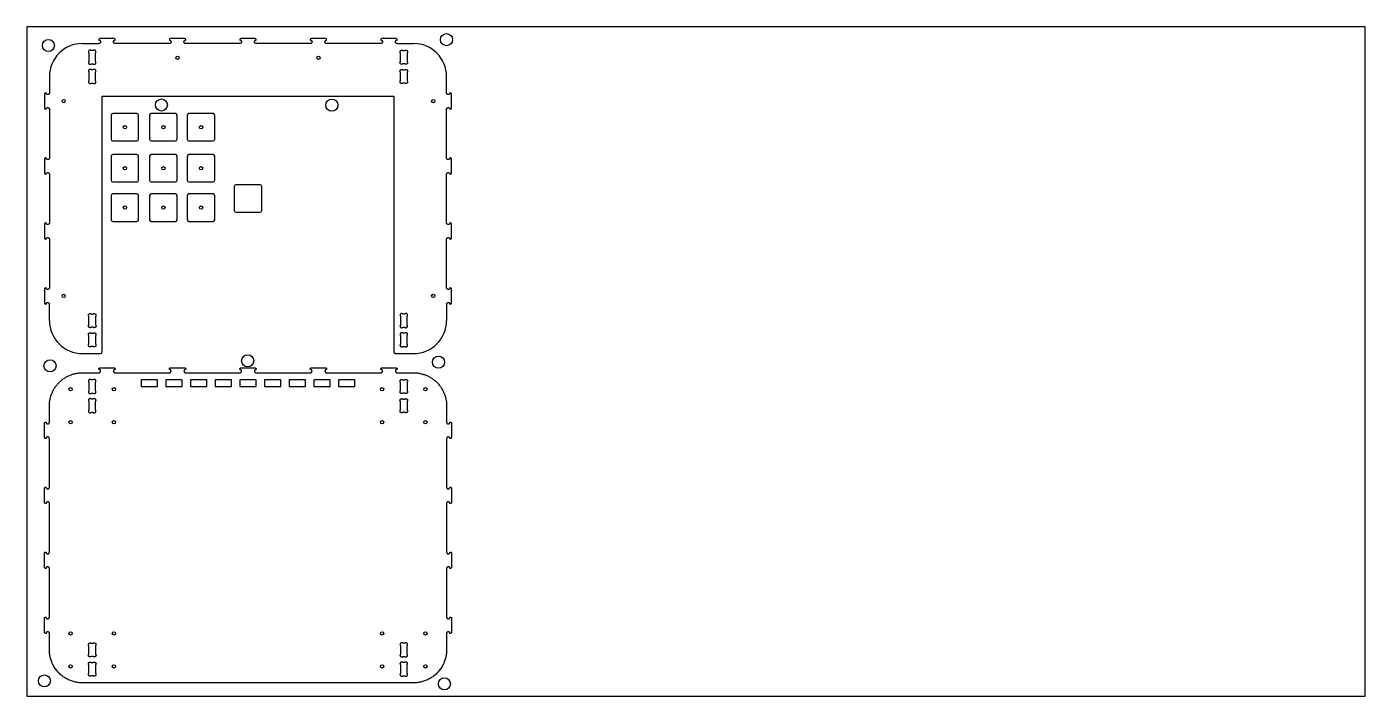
# Model space of a CAD drawing. Header units: millimetres. Extents: x -3 to 2440, y -3462 to 1220.
# Drawn here: x 0 to 2440, y -1420 to -200 of the extents above; entities that cross this region are included whole.
import ezdxf

# ---------------------------------------------------------------- set-up
doc = ezdxf.new("R2010")
doc.units = ezdxf.units.MM
doc.header["$MEASUREMENT"] = 0
for name, color, linetype, true_color in [('Part sheet 2 - 12mm plywood$Bot plate$Cutout', 18, 'Continuous', 0x000000), ('Part sheet 2 - 12mm plywood$Bot plate$Screw holes wheels', 18, 'Continuous', 0x000000), ('Part sheet 2 - 12mm plywood$HOLD DOWN', 40, 'Continuous', 0xffbf00), ('Part sheet 2 - 12mm plywood$Material outline', 18, 'Continuous', 0x000000), ('Part sheet 2 - 12mm plywood$Top plate$Cutout', 18, 'Continuous', 0x000000), ('Part sheet 2 - 12mm plywood$Top plate$Screw holes', 18, 'Continuous', 0x000000)]:
    doc.layers.add(name, color=color, linetype=linetype, true_color=true_color)

msp = doc.modelspace()

# ---------------------------------------------------------------- linework, layer by layer
at = {"layer": 'Part sheet 2 - 12mm plywood$Bot plate$Cutout'}
for points in [[(113.3, -848), (113.3, -863.2)], [(120.9, -843.6), (117.7, -843.6)], [(125.3, -863.2), (125.3, -848)], [(681.3, -863.2), (681.3, -848)], [(685.7, -843.6), (688.9, -843.6)], [(693.3, -848), (693.3, -863.2)], [(117.7, -867.6), (120.9, -867.6)], [(688.9, -867.6), (685.7, -867.6)], [(113.3, -883), (113.3, -898.2)], [(120.9, -878.6), (117.7, -878.6)], [(117.7, -902.6), (120.9, -902.6)], [(125.3, -898.2), (125.3, -883)], [(681.3, -898.2), (681.3, -883)], [(685.7, -878.6), (688.9, -878.6)], [(688.9, -902.6), (685.7, -902.6)], [(693.3, -883), (693.3, -898.2)], [(113.3, -1343.2), (113.3, -1328)], [(117.7, -1323.6), (120.9, -1323.6)], [(125.3, -1328), (125.3, -1343.2)], [(681.3, -1328), (681.3, -1343.2)], [(688.9, -1323.6), (685.7, -1323.6)], [(693.3, -1343.2), (693.3, -1328)], [(113.3, -1378.2), (113.3, -1363)], [(120.9, -1347.6), (117.7, -1347.6)], [(117.7, -1358.6), (120.9, -1358.6)], [(125.3, -1363), (125.3, -1378.2)], [(681.3, -1363), (681.3, -1378.2)], [(685.7, -1347.6), (688.9, -1347.6)], [(688.9, -1358.6), (685.7, -1358.6)], [(693.3, -1378.2), (693.3, -1363)], [(120.9, -1382.6), (117.7, -1382.6)], [(685.7, -1382.6), (688.9, -1382.6)]]:
    msp.add_lwpolyline(points, dxfattribs=at)
for points in [[(208.3, -855.6), (238.3, -855.6), (238.3, -843.6), (208.3, -843.6)], [(253.3, -855.6), (283.3, -855.6), (283.3, -843.6), (253.3, -843.6)], [(298.3, -855.6), (328.3, -855.6), (328.3, -843.6), (298.3, -843.6)], [(343.3, -855.6), (373.3, -855.6), (373.3, -843.6), (343.3, -843.6)], [(388.3, -855.6), (418.3, -855.6), (418.3, -843.6), (388.3, -843.6)], [(433.3, -855.6), (463.3, -855.6), (463.3, -843.6), (433.3, -843.6)], [(478.3, -855.6), (508.3, -855.6), (508.3, -843.6), (478.3, -843.6)], [(523.3, -855.6), (553.3, -855.6), (553.3, -843.6), (523.3, -843.6)], [(568.3, -855.6), (598.3, -855.6), (598.3, -843.6), (568.3, -843.6)]]:
    msp.add_lwpolyline(points, close=True, dxfattribs=at)
for points, weights, knots in [([(131.5, -830.6), (134.5, -830.5), (134.5, -827.5), (134.5, -824.4), (131.4, -824.4), (131.4, -824), (131.4, -823.6), (131.4, -821.6), (133.4, -821.6), (146.3, -821.6), (159.2, -821.6), (161.2, -821.6), (161.2, -823.6), (161.2, -824), (161.2, -824.4), (158.1, -824.4), (158.1, -827.5), (158.1, -830.5), (161.1, -830.6)], [0.990990880273, 0.711682835618, 1, 0.707106781187, 1, 1, 1, 0.707106781187, 1, 1, 1, 0.707106781187, 1, 1, 1, 0.707106781187, 1, 0.711682836345, 0.990990878864], [-12507.422894, -12507.422894, -12507.422894, -12502.629504, -12502.629504, -12497.760035, -12497.760035, -12496.739989, -12496.739989, -12493.598396, -12493.598396, -12469.313817, -12469.313817, -12466.172224, -12466.172224, -12465.152178, -12465.152178, -12460.282709, -12460.282709, -12455.489319, -12455.489319, -12455.489319]), ([(260, -830.6), (263, -830.5), (263, -827.5), (263, -824.4), (259.9, -824.4), (259.9, -824), (259.9, -823.6), (259.9, -821.6), (261.9, -821.6), (274.8, -821.6), (287.7, -821.6), (289.7, -821.6), (289.7, -823.6), (289.7, -824), (289.7, -824.4), (286.6, -824.4), (286.6, -827.5), (286.6, -830.5), (289.6, -830.6)], [0.990990880273, 0.711682835618, 1, 0.707106781187, 1, 1, 1, 0.707106781187, 1, 1, 1, 0.707106781187, 1, 1, 1, 0.707106781187, 1, 0.711682836345, 0.990990878864], [-12507.422894, -12507.422894, -12507.422894, -12502.629504, -12502.629504, -12497.760035, -12497.760035, -12496.739989, -12496.739989, -12493.598396, -12493.598396, -12469.313817, -12469.313817, -12466.172224, -12466.172224, -12465.152178, -12465.152178, -12460.282709, -12460.282709, -12455.489319, -12455.489319, -12455.489319]), ([(388.5, -830.6), (391.5, -830.5), (391.5, -827.5), (391.5, -824.4), (388.4, -824.4), (388.4, -824), (388.4, -823.6), (388.4, -821.6), (390.4, -821.6), (403.3, -821.6), (416.2, -821.6), (418.2, -821.6), (418.2, -823.6), (418.2, -824), (418.2, -824.4), (415.1, -824.4), (415.1, -827.5), (415.1, -830.5), (418.1, -830.6)], [0.990990880273, 0.711682835618, 1, 0.707106781187, 1, 1, 1, 0.707106781187, 1, 1, 1, 0.707106781187, 1, 1, 1, 0.707106781187, 1, 0.711682836345, 0.990990878864], [-12507.422894, -12507.422894, -12507.422894, -12502.629504, -12502.629504, -12497.760035, -12497.760035, -12496.739989, -12496.739989, -12493.598396, -12493.598396, -12469.313817, -12469.313817, -12466.172224, -12466.172224, -12465.152178, -12465.152178, -12460.282709, -12460.282709, -12455.489319, -12455.489319, -12455.489319]), ([(517, -830.6), (520, -830.5), (520, -827.5), (520, -824.4), (516.9, -824.4), (516.9, -824), (516.9, -823.6), (516.9, -821.6), (518.9, -821.6), (531.8, -821.6), (544.7, -821.6), (546.7, -821.6), (546.7, -823.6), (546.7, -824), (546.7, -824.4), (543.6, -824.4), (543.6, -827.5), (543.6, -830.5), (546.6, -830.6)], [0.990990880273, 0.711682835618, 1, 0.707106781187, 1, 1, 1, 0.707106781187, 1, 1, 1, 0.707106781187, 1, 1, 1, 0.707106781187, 1, 0.711682836345, 0.990990878864], [-12507.422894, -12507.422894, -12507.422894, -12502.629504, -12502.629504, -12497.760035, -12497.760035, -12496.739989, -12496.739989, -12493.598396, -12493.598396, -12469.313817, -12469.313817, -12466.172224, -12466.172224, -12465.152178, -12465.152178, -12460.282709, -12460.282709, -12455.489319, -12455.489319, -12455.489319]), ([(645.5, -830.6), (648.5, -830.5), (648.5, -827.5), (648.5, -824.4), (645.4, -824.4), (645.4, -824), (645.4, -823.6), (645.4, -821.6), (647.4, -821.6), (660.3, -821.6), (673.2, -821.6), (675.2, -821.6), (675.2, -823.6), (675.2, -824), (675.2, -824.4), (672.1, -824.4), (672.1, -827.5), (672.1, -830.5), (675.1, -830.6)], [0.990990880273, 0.711682835618, 1, 0.707106781187, 1, 1, 1, 0.707106781187, 1, 1, 1, 0.707106781187, 1, 1, 1, 0.707106781187, 1, 0.711682836345, 0.990990878864], [-12507.422894, -12507.422894, -12507.422894, -12502.629504, -12502.629504, -12497.760035, -12497.760035, -12496.739989, -12496.739989, -12493.598396, -12493.598396, -12469.313817, -12469.313817, -12466.172224, -12466.172224, -12465.152178, -12465.152178, -12460.282709, -12460.282709, -12455.489319, -12455.489319, -12455.489319]), ([(41.3, -890.6), (41.3, -830.6), (101.3, -830.6), (116.4, -830.6), (131.5, -830.6)], [1, 0.707106781187, 1, 1, 1], [-4545.909552, -4545.909552, -4545.909552, -4451.661773, -4451.661773, -4419.712604, -4419.712604, -4419.712604]), ([(117.7, -843.6), (115.5, -841.4), (113.3, -843.6), (111.1, -845.8), (113.3, -848)], [1, 0.707106781187, 1, 0.707106781187, 1], [-14.608406, -14.608406, -14.608406, -9.738937, -9.738937, -4.869469, -4.869469, -4.869469]), ([(125.3, -848), (127.5, -845.8), (125.3, -843.6), (123.1, -841.4), (120.9, -843.6)], [1, 0.707106781187, 1, 0.707106781187, 1], [4.869469, 4.869469, 4.869469, 9.738937, 9.738937, 14.608406, 14.608406, 14.608406]), ([(675.1, -830.6), (690.2, -830.6), (705.3, -830.6), (765.3, -830.6), (765.3, -890.6), (765.3, -905.7), (765.3, -920.8)], [1, 1, 1, 0.707106781187, 1, 1, 1], [-3843.966837, -3843.966837, -3843.966837, -3812.017673, -3812.017673, -3717.769885, -3717.769885, -3689.898187, -3689.898187, -3689.898187]), ([(681.3, -848), (679.1, -845.8), (681.3, -843.6), (683.5, -841.4), (685.7, -843.6)], [1, 0.707106781187, 1, 0.707106781187, 1], [4.869469, 4.869469, 4.869469, 9.738937, 9.738937, 14.608406, 14.608406, 14.608406]), ([(688.9, -843.6), (691.1, -841.4), (693.3, -843.6), (695.5, -845.8), (693.3, -848)], [1, 0.707106781187, 1, 0.707106781187, 1], [-14.608406, -14.608406, -14.608406, -9.738937, -9.738937, -4.869469, -4.869469, -4.869469]), ([(113.3, -863.2), (111.1, -865.4), (113.3, -867.6), (115.5, -869.8), (117.7, -867.6)], [1, 0.707106781187, 1, 0.707106781187, 1], [4.869469, 4.869469, 4.869469, 9.738937, 9.738937, 14.608406, 14.608406, 14.608406]), ([(117.7, -878.6), (115.5, -876.4), (113.3, -878.6), (111.1, -880.8), (113.3, -883)], [1, 0.707106781187, 1, 0.707106781187, 1], [-14.608406, -14.608406, -14.608406, -9.738937, -9.738937, -4.869469, -4.869469, -4.869469]), ([(120.9, -867.6), (123.1, -869.8), (125.3, -867.6), (127.5, -865.4), (125.3, -863.2)], [1, 0.707106781187, 1, 0.707106781187, 1], [-14.608406, -14.608406, -14.608406, -9.738937, -9.738937, -4.869469, -4.869469, -4.869469]), ([(125.3, -883), (127.5, -880.8), (125.3, -878.6), (123.1, -876.4), (120.9, -878.6)], [1, 0.707106781187, 1, 0.707106781187, 1], [4.869469, 4.869469, 4.869469, 9.738937, 9.738937, 14.608406, 14.608406, 14.608406]), ([(685.7, -867.6), (683.5, -869.8), (681.3, -867.6), (679.1, -865.4), (681.3, -863.2)], [1, 0.707106781187, 1, 0.707106781187, 1], [-14.608406, -14.608406, -14.608406, -9.738937, -9.738937, -4.869469, -4.869469, -4.869469]), ([(681.3, -883), (679.1, -880.8), (681.3, -878.6), (683.5, -876.4), (685.7, -878.6)], [1, 0.707106781187, 1, 0.707106781187, 1], [4.869469, 4.869469, 4.869469, 9.738937, 9.738937, 14.608406, 14.608406, 14.608406]), ([(693.3, -863.2), (695.5, -865.4), (693.3, -867.6), (691.1, -869.8), (688.9, -867.6)], [1, 0.707106781187, 1, 0.707106781187, 1], [4.869469, 4.869469, 4.869469, 9.738937, 9.738937, 14.608406, 14.608406, 14.608406]), ([(688.9, -878.6), (691.1, -876.4), (693.3, -878.6), (695.5, -880.8), (693.3, -883)], [1, 0.707106781187, 1, 0.707106781187, 1], [-14.608406, -14.608406, -14.608406, -9.738937, -9.738937, -4.869469, -4.869469, -4.869469]), ([(113.3, -898.2), (111.1, -900.4), (113.3, -902.6), (115.5, -904.8), (117.7, -902.6)], [1, 0.707106781187, 1, 0.707106781187, 1], [4.869469, 4.869469, 4.869469, 9.738937, 9.738937, 14.608406, 14.608406, 14.608406]), ([(120.9, -902.6), (123.1, -904.8), (125.3, -902.6), (127.5, -900.4), (125.3, -898.2)], [1, 0.707106781187, 1, 0.707106781187, 1], [-14.608406, -14.608406, -14.608406, -9.738937, -9.738937, -4.869469, -4.869469, -4.869469]), ([(685.7, -902.6), (683.5, -904.8), (681.3, -902.6), (679.1, -900.4), (681.3, -898.2)], [1, 0.707106781187, 1, 0.707106781187, 1], [-14.608406, -14.608406, -14.608406, -9.738937, -9.738937, -4.869469, -4.869469, -4.869469]), ([(693.3, -898.2), (695.5, -900.4), (693.3, -902.6), (691.1, -904.8), (688.9, -902.6)], [1, 0.707106781187, 1, 0.707106781187, 1], [4.869469, 4.869469, 4.869469, 9.738937, 9.738937, 14.608406, 14.608406, 14.608406]), ([(41.3, -950.4), (41.2, -947.4), (38.2, -947.4), (35.1, -947.4), (35.1, -950.5), (34.7, -950.5), (34.3, -950.5), (32.3, -950.5), (32.3, -948.5), (32.3, -935.6), (32.3, -922.7), (32.3, -920.7), (34.3, -920.7), (34.7, -920.7), (35.1, -920.7), (35.1, -923.8), (38.2, -923.8), (41.2, -923.8), (41.3, -920.8)], [0.990990880273, 0.711682835618, 1, 0.707106781187, 1, 1, 1, 0.707106781187, 1, 1, 1, 0.707106781187, 1, 1, 1, 0.707106781187, 1, 0.711682836345, 0.990990878864], [-12507.422894, -12507.422894, -12507.422894, -12502.629504, -12502.629504, -12497.760035, -12497.760035, -12496.739989, -12496.739989, -12493.598396, -12493.598396, -12469.313817, -12469.313817, -12466.172224, -12466.172224, -12465.152178, -12465.152178, -12460.282709, -12460.282709, -12455.489319, -12455.489319, -12455.489319]), ([(765.3, -920.8), (765.4, -923.8), (768.4, -923.8), (771.5, -923.8), (771.5, -920.7), (771.9, -920.7), (772.3, -920.7), (774.3, -920.7), (774.3, -922.7), (774.3, -935.6), (774.3, -948.5), (774.3, -950.5), (772.3, -950.5), (771.9, -950.5), (771.5, -950.5), (771.5, -947.4), (768.4, -947.4), (765.4, -947.4), (765.3, -950.4)], [0.990990878864, 0.711682836345, 1, 0.707106781187, 1, 1, 1, 0.707106781187, 1, 1, 1, 0.707106781187, 1, 1, 1, 0.707106781187, 1, 0.711682835618, 0.990990880273], [12455.489319, 12455.489319, 12455.489319, 12460.282709, 12460.282709, 12465.152178, 12465.152178, 12466.172224, 12466.172224, 12469.313817, 12469.313817, 12493.598396, 12493.598396, 12496.739989, 12496.739989, 12497.760035, 12497.760035, 12502.629504, 12502.629504, 12507.422894, 12507.422894, 12507.422894]), ([(41.3, -1068.8), (41.2, -1065.7), (38.2, -1065.7), (35.1, -1065.7), (35.1, -1068.8), (34.7, -1068.8), (34.3, -1068.8), (32.3, -1068.8), (32.3, -1066.8), (32.3, -1053.9), (32.3, -1041), (32.3, -1039), (34.3, -1039), (34.7, -1039), (35.1, -1039), (35.1, -1042.1), (38.2, -1042.1), (41.2, -1042.1), (41.3, -1039.1)], [0.990990880273, 0.711682835618, 1, 0.707106781187, 1, 1, 1, 0.707106781187, 1, 1, 1, 0.707106781187, 1, 1, 1, 0.707106781187, 1, 0.711682836345, 0.990990878864], [-12507.422894, -12507.422894, -12507.422894, -12502.629504, -12502.629504, -12497.760035, -12497.760035, -12496.739989, -12496.739989, -12493.598396, -12493.598396, -12469.313817, -12469.313817, -12466.172224, -12466.172224, -12465.152178, -12465.152178, -12460.282709, -12460.282709, -12455.489319, -12455.489319, -12455.489319]), ([(765.3, -1039.1), (765.4, -1042.1), (768.4, -1042.1), (771.5, -1042.1), (771.5, -1039), (771.9, -1039), (772.3, -1039), (774.3, -1039), (774.3, -1041), (774.3, -1053.9), (774.3, -1066.8), (774.3, -1068.8), (772.3, -1068.8), (771.9, -1068.8), (771.5, -1068.8), (771.5, -1065.7), (768.4, -1065.7), (765.4, -1065.7), (765.3, -1068.8)], [0.990990878864, 0.711682836345, 1, 0.707106781187, 1, 1, 1, 0.707106781187, 1, 1, 1, 0.707106781187, 1, 1, 1, 0.707106781187, 1, 0.711682835618, 0.990990880273], [12455.489319, 12455.489319, 12455.489319, 12460.282709, 12460.282709, 12465.152178, 12465.152178, 12466.172224, 12466.172224, 12469.313817, 12469.313817, 12493.598396, 12493.598396, 12496.739989, 12496.739989, 12497.760035, 12497.760035, 12502.629504, 12502.629504, 12507.422894, 12507.422894, 12507.422894]), ([(41.3, -1187.1), (41.2, -1184.1), (38.2, -1184.1), (35.1, -1184.1), (35.1, -1187.2), (34.7, -1187.2), (34.3, -1187.2), (32.3, -1187.2), (32.3, -1185.2), (32.3, -1172.3), (32.3, -1159.4), (32.3, -1157.4), (34.3, -1157.4), (34.7, -1157.4), (35.1, -1157.4), (35.1, -1160.5), (38.2, -1160.5), (41.2, -1160.5), (41.3, -1157.4)], [0.990990880273, 0.711682835618, 1, 0.707106781187, 1, 1, 1, 0.707106781187, 1, 1, 1, 0.707106781187, 1, 1, 1, 0.707106781187, 1, 0.711682836345, 0.990990878864], [-12507.422894, -12507.422894, -12507.422894, -12502.629504, -12502.629504, -12497.760035, -12497.760035, -12496.739989, -12496.739989, -12493.598396, -12493.598396, -12469.313817, -12469.313817, -12466.172224, -12466.172224, -12465.152178, -12465.152178, -12460.282709, -12460.282709, -12455.489319, -12455.489319, -12455.489319]), ([(765.3, -1157.4), (765.4, -1160.5), (768.4, -1160.5), (771.5, -1160.5), (771.5, -1157.4), (771.9, -1157.4), (772.3, -1157.4), (774.3, -1157.4), (774.3, -1159.4), (774.3, -1172.3), (774.3, -1185.2), (774.3, -1187.2), (772.3, -1187.2), (771.9, -1187.2), (771.5, -1187.2), (771.5, -1184.1), (768.4, -1184.1), (765.4, -1184.1), (765.3, -1187.1)], [0.990990878864, 0.711682836345, 1, 0.707106781187, 1, 1, 1, 0.707106781187, 1, 1, 1, 0.707106781187, 1, 1, 1, 0.707106781187, 1, 0.711682835618, 0.990990880273], [12455.489319, 12455.489319, 12455.489319, 12460.282709, 12460.282709, 12465.152178, 12465.152178, 12466.172224, 12466.172224, 12469.313817, 12469.313817, 12493.598396, 12493.598396, 12496.739989, 12496.739989, 12497.760035, 12497.760035, 12502.629504, 12502.629504, 12507.422894, 12507.422894, 12507.422894]), ([(41.3, -1305.4), (41.2, -1302.4), (38.2, -1302.4), (35.1, -1302.4), (35.1, -1305.5), (34.7, -1305.5), (34.3, -1305.5), (32.3, -1305.5), (32.3, -1303.5), (32.3, -1290.6), (32.3, -1277.7), (32.3, -1275.7), (34.3, -1275.7), (34.7, -1275.7), (35.1, -1275.7), (35.1, -1278.8), (38.2, -1278.8), (41.2, -1278.8), (41.3, -1275.8)], [0.990990880273, 0.711682835618, 1, 0.707106781187, 1, 1, 1, 0.707106781187, 1, 1, 1, 0.707106781187, 1, 1, 1, 0.707106781187, 1, 0.711682836345, 0.990990878864], [-12507.422894, -12507.422894, -12507.422894, -12502.629504, -12502.629504, -12497.760035, -12497.760035, -12496.739989, -12496.739989, -12493.598396, -12493.598396, -12469.313817, -12469.313817, -12466.172224, -12466.172224, -12465.152178, -12465.152178, -12460.282709, -12460.282709, -12455.489319, -12455.489319, -12455.489319]), ([(765.3, -1275.8), (765.4, -1278.8), (768.4, -1278.8), (771.5, -1278.8), (771.5, -1275.7), (771.9, -1275.7), (772.3, -1275.7), (774.3, -1275.7), (774.3, -1277.7), (774.3, -1290.6), (774.3, -1303.5), (774.3, -1305.5), (772.3, -1305.5), (771.9, -1305.5), (771.5, -1305.5), (771.5, -1302.4), (768.4, -1302.4), (765.4, -1302.4), (765.3, -1305.4)], [0.990990878864, 0.711682836345, 1, 0.707106781187, 1, 1, 1, 0.707106781187, 1, 1, 1, 0.707106781187, 1, 1, 1, 0.707106781187, 1, 0.711682835618, 0.990990880273], [12455.489319, 12455.489319, 12455.489319, 12460.282709, 12460.282709, 12465.152178, 12465.152178, 12466.172224, 12466.172224, 12469.313817, 12469.313817, 12493.598396, 12493.598396, 12496.739989, 12496.739989, 12497.760035, 12497.760035, 12502.629504, 12502.629504, 12507.422894, 12507.422894, 12507.422894]), ([(765.3, -1305.4), (765.3, -1320.5), (765.3, -1335.6), (765.3, -1395.6), (705.3, -1395.6), (403.3, -1395.6), (101.3, -1395.6), (41.3, -1395.6), (41.3, -1335.6), (41.3, -1320.5), (41.3, -1305.4)], [1, 1, 1, 0.707106781187, 1, 1, 1, 0.707106781187, 1, 1, 1], [-3334.524625, -3334.524625, -3334.524625, -3306.652929, -3306.652929, -3212.405149, -3212.405149, -2572.76104, -2572.76104, -2478.513259, -2478.513259, -2450.641557, -2450.641557, -2450.641557]), ([(113.3, -1328), (111.1, -1325.8), (113.3, -1323.6), (115.5, -1321.4), (117.7, -1323.6)], [1, 0.707106781187, 1, 0.707106781187, 1], [4.869469, 4.869469, 4.869469, 9.738937, 9.738937, 14.608406, 14.608406, 14.608406]), ([(120.9, -1323.6), (123.1, -1321.4), (125.3, -1323.6), (127.5, -1325.8), (125.3, -1328)], [1, 0.707106781187, 1, 0.707106781187, 1], [-14.608406, -14.608406, -14.608406, -9.738937, -9.738937, -4.869469, -4.869469, -4.869469]), ([(685.7, -1323.6), (683.5, -1321.4), (681.3, -1323.6), (679.1, -1325.8), (681.3, -1328)], [1, 0.707106781187, 1, 0.707106781187, 1], [-14.608406, -14.608406, -14.608406, -9.738937, -9.738937, -4.869469, -4.869469, -4.869469]), ([(693.3, -1328), (695.5, -1325.8), (693.3, -1323.6), (691.1, -1321.4), (688.9, -1323.6)], [1, 0.707106781187, 1, 0.707106781187, 1], [4.869469, 4.869469, 4.869469, 9.738937, 9.738937, 14.608406, 14.608406, 14.608406]), ([(117.7, -1347.6), (115.5, -1349.8), (113.3, -1347.6), (111.1, -1345.4), (113.3, -1343.2)], [1, 0.707106781187, 1, 0.707106781187, 1], [-14.608406, -14.608406, -14.608406, -9.738937, -9.738937, -4.869469, -4.869469, -4.869469]), ([(113.3, -1363), (111.1, -1360.8), (113.3, -1358.6), (115.5, -1356.4), (117.7, -1358.6)], [1, 0.707106781187, 1, 0.707106781187, 1], [4.869469, 4.869469, 4.869469, 9.738937, 9.738937, 14.608406, 14.608406, 14.608406]), ([(125.3, -1343.2), (127.5, -1345.4), (125.3, -1347.6), (123.1, -1349.8), (120.9, -1347.6)], [1, 0.707106781187, 1, 0.707106781187, 1], [4.869469, 4.869469, 4.869469, 9.738937, 9.738937, 14.608406, 14.608406, 14.608406]), ([(120.9, -1358.6), (123.1, -1356.4), (125.3, -1358.6), (127.5, -1360.8), (125.3, -1363)], [1, 0.707106781187, 1, 0.707106781187, 1], [-14.608406, -14.608406, -14.608406, -9.738937, -9.738937, -4.869469, -4.869469, -4.869469]), ([(681.3, -1343.2), (679.1, -1345.4), (681.3, -1347.6), (683.5, -1349.8), (685.7, -1347.6)], [1, 0.707106781187, 1, 0.707106781187, 1], [4.869469, 4.869469, 4.869469, 9.738937, 9.738937, 14.608406, 14.608406, 14.608406]), ([(685.7, -1358.6), (683.5, -1356.4), (681.3, -1358.6), (679.1, -1360.8), (681.3, -1363)], [1, 0.707106781187, 1, 0.707106781187, 1], [-14.608406, -14.608406, -14.608406, -9.738937, -9.738937, -4.869469, -4.869469, -4.869469]), ([(688.9, -1347.6), (691.1, -1349.8), (693.3, -1347.6), (695.5, -1345.4), (693.3, -1343.2)], [1, 0.707106781187, 1, 0.707106781187, 1], [-14.608406, -14.608406, -14.608406, -9.738937, -9.738937, -4.869469, -4.869469, -4.869469]), ([(693.3, -1363), (695.5, -1360.8), (693.3, -1358.6), (691.1, -1356.4), (688.9, -1358.6)], [1, 0.707106781187, 1, 0.707106781187, 1], [4.869469, 4.869469, 4.869469, 9.738937, 9.738937, 14.608406, 14.608406, 14.608406]), ([(117.7, -1382.6), (115.5, -1384.8), (113.3, -1382.6), (111.1, -1380.4), (113.3, -1378.2)], [1, 0.707106781187, 1, 0.707106781187, 1], [-14.608406, -14.608406, -14.608406, -9.738937, -9.738937, -4.869469, -4.869469, -4.869469]), ([(125.3, -1378.2), (127.5, -1380.4), (125.3, -1382.6), (123.1, -1384.8), (120.9, -1382.6)], [1, 0.707106781187, 1, 0.707106781187, 1], [4.869469, 4.869469, 4.869469, 9.738937, 9.738937, 14.608406, 14.608406, 14.608406]), ([(681.3, -1378.2), (679.1, -1380.4), (681.3, -1382.6), (683.5, -1384.8), (685.7, -1382.6)], [1, 0.707106781187, 1, 0.707106781187, 1], [4.869469, 4.869469, 4.869469, 9.738937, 9.738937, 14.608406, 14.608406, 14.608406]), ([(688.9, -1382.6), (691.1, -1384.8), (693.3, -1382.6), (695.5, -1380.4), (693.3, -1378.2)], [1, 0.707106781187, 1, 0.707106781187, 1], [-14.608406, -14.608406, -14.608406, -9.738937, -9.738937, -4.869469, -4.869469, -4.869469])]:
    msp.add_rational_spline(points, weights, degree=2, knots=knots, dxfattribs=at)
for points in [[(161.1, -830.6), (210.6, -830.6), (260, -830.6)], [(289.6, -830.6), (339.1, -830.6), (388.5, -830.6)], [(418.1, -830.6), (467.6, -830.6), (517, -830.6)], [(546.6, -830.6), (596.1, -830.6), (645.5, -830.6)], [(41.3, -920.8), (41.3, -905.7), (41.3, -890.6)], [(41.3, -1039.1), (41.3, -994.8), (41.3, -950.4)], [(765.3, -950.4), (765.3, -994.8), (765.3, -1039.1)], [(41.3, -1157.4), (41.3, -1113.1), (41.3, -1068.8)], [(765.3, -1068.8), (765.3, -1113.1), (765.3, -1157.4)], [(41.3, -1275.8), (41.3, -1231.4), (41.3, -1187.1)], [(765.3, -1187.1), (765.3, -1231.4), (765.3, -1275.8)]]:
    msp.add_open_spline(points, degree=2, dxfattribs=at)
at = {"layer": 'Part sheet 2 - 12mm plywood$Bot plate$Screw holes wheels'}
for centre in [(79.8, -860.6), (158.8, -860.6), (647.8, -860.6), (726.8, -860.6), (79.8, -920.6), (158.8, -920.6), (647.8, -920.6), (726.8, -920.6), (79.8, -1305.6), (158.8, -1305.6), (647.8, -1305.6), (726.8, -1305.6), (79.8, -1365.6), (158.8, -1365.6), (647.8, -1365.6), (726.8, -1365.6)]:
    msp.add_circle(centre, 3, dxfattribs=at)
at = {"layer": 'Part sheet 2 - 12mm plywood$HOLD DOWN'}
for centre in [(765.2, -223.5), (39.4, -234.2), (245.4, -342.5), (556.1, -342.9), (402.7, -808.8), (750.6, -811.2), (42.4, -817.9), (32.1, -1392.1), (761.3, -1397.4)]:
    msp.add_circle(centre, 11, dxfattribs=at)
at = {"layer": 'Part sheet 2 - 12mm plywood$Material outline'}
msp.add_lwpolyline([(0, -1420), (2440, -1420), (2440, -200), (0, -200)], close=True, dxfattribs=at)
at = {"layer": 'Part sheet 2 - 12mm plywood$Top plate$Cutout'}
for p, q in [((131.4, -223.5), (131.4, -224.3)), ((159.2, -221.5), (133.4, -221.5)), ((161.2, -224.3), (161.2, -223.5)), ((259.9, -223.5), (259.9, -224.3)), ((287.7, -221.5), (261.9, -221.5)), ((289.7, -224.3), (289.7, -223.5)), ((388.4, -223.5), (388.4, -224.3)), ((416.2, -221.5), (390.4, -221.5)), ((418.2, -224.3), (418.2, -223.5)), ((516.9, -223.5), (516.9, -224.3)), ((544.7, -221.5), (518.9, -221.5)), ((546.7, -224.3), (546.7, -223.5)), ((645.4, -223.5), (645.4, -224.3)), ((673.2, -221.5), (647.4, -221.5)), ((675.2, -224.3), (675.2, -223.5)), ((32.3, -322.6), (32.3, -348.4)), ((35.1, -320.6), (34.3, -320.6)), ((137.3, -792.5), (137.3, -326.5)), ((669.3, -326.5), (669.3, -792.5)), ((772.3, -320.6), (771.5, -320.6)), ((774.3, -348.4), (774.3, -322.6)), ((34.3, -350.4), (35.1, -350.4)), ((771.5, -350.4), (772.3, -350.4)), ((35.1, -439), (34.3, -439)), ((772.3, -439), (771.5, -439)), ((32.3, -441), (32.3, -466.8)), ((774.3, -466.8), (774.3, -441)), ((34.3, -468.8), (35.1, -468.8)), ((771.5, -468.8), (772.3, -468.8)), ((32.3, -559.3), (32.3, -585.1)), ((35.1, -557.3), (34.3, -557.3)), ((772.3, -557.3), (771.5, -557.3)), ((774.3, -585.1), (774.3, -559.3)), ((34.3, -587.1), (35.1, -587.1)), ((771.5, -587.1), (772.3, -587.1)), ((32.3, -677.6), (32.3, -703.4)), ((35.1, -675.6), (34.3, -675.6)), ((772.3, -675.6), (771.5, -675.6)), ((774.3, -703.4), (774.3, -677.6)), ((34.3, -705.4), (35.1, -705.4)), ((771.5, -705.4), (772.3, -705.4)), ((101.3, -795.5), (134.3, -795.5)), ((672.3, -795.5), (705.3, -795.5))]:
    msp.add_line(p, q, dxfattribs=at)
for points in [[(120.9, -243.5), (117.7, -243.5)], [(685.7, -243.5), (688.9, -243.5)], [(113.3, -247.9), (113.3, -263.2)], [(117.7, -267.5), (120.9, -267.5)], [(125.3, -263.2), (125.3, -247.9)], [(681.3, -263.2), (681.3, -247.9)], [(688.9, -267.5), (685.7, -267.5)], [(693.3, -247.9), (693.3, -263.2)], [(113.3, -282.9), (113.3, -298.2)], [(120.9, -278.5), (117.7, -278.5)], [(125.3, -298.2), (125.3, -282.9)], [(681.3, -298.2), (681.3, -282.9)], [(685.7, -278.5), (688.9, -278.5)], [(693.3, -282.9), (693.3, -298.2)], [(117.7, -302.5), (120.9, -302.5)], [(688.9, -302.5), (685.7, -302.5)], [(137.3, -326.5), (669.3, -326.5)], [(113.3, -743.2), (113.3, -727.9)], [(117.7, -723.5), (120.9, -723.5)], [(125.3, -727.9), (125.3, -743.2)], [(681.3, -727.9), (681.3, -743.2)], [(688.9, -723.5), (685.7, -723.5)], [(693.3, -743.2), (693.3, -727.9)], [(120.9, -747.5), (117.7, -747.5)], [(685.7, -747.5), (688.9, -747.5)], [(113.3, -778.2), (113.3, -762.9)], [(117.7, -758.5), (120.9, -758.5)], [(125.3, -762.9), (125.3, -778.2)], [(681.3, -762.9), (681.3, -778.2)], [(688.9, -758.5), (685.7, -758.5)], [(693.3, -778.2), (693.3, -762.9)], [(120.9, -782.5), (117.7, -782.5)], [(685.7, -782.5), (688.9, -782.5)]]:
    msp.add_lwpolyline(points, dxfattribs=at)
for centre, radius, start, end in [((101.3, -290.5), 60, 90, 180), ((101.3, 2383654.3), 2383884.9, 270, 270.0007251), ((133.4, -223.5), 2, 90, 180), ((159.2, -223.5), 2, 0, 90), ((261.9, -223.5), 2, 90, 180), ((287.7, -223.5), 2, 0, 90), ((390.4, -223.5), 2, 90, 180), ((416.2, -223.5), 2, 0, 90), ((518.9, -223.5), 2, 90, 180), ((544.7, -223.5), 2, 360, 90), ((647.4, -223.5), 2, 90, 180), ((673.2, -223.5), 2, 0, 90), ((705.3, 2383691.1), 2383921.6, 269.9992749, 270), ((705.3, -290.5), 60, 0, 90), ((34.3, -322.6), 2, 90, 180), ((772.3, -322.6), 2, 0, 90), ((34.3, -348.4), 2, 180, 270), ((156.8, -361.1), 3, 90, 180), ((200.8, -361.1), 3, 0, 90), ((227, -361.1), 3, 90, 180), ((271, -361.1), 3, 0, 90), ((295.7, -361.1), 3, 90, 180), ((339.7, -361.1), 3, 0, 90), ((772.3, -348.4), 2, 270, 0), ((156.8, -405.1), 3, 180, 270), ((200.8, -405.1), 3, 270, 0), ((227, -405.1), 3, 180, 270), ((271, -405.1), 3, 270, 0), ((295.7, -405.1), 3, 180, 270), ((339.7, -405.1), 3, 270, 0), ((34.3, -441), 2, 90, 180), ((156.8, -435.8), 3, 90, 180), ((200.8, -435.8), 3, 0, 90), ((227, -435.8), 3, 90, 180), ((271, -435.8), 3, 0, 90), ((295.7, -435.8), 3, 90, 180), ((339.7, -435.8), 3, 0, 90), ((772.3, -441), 2, 0, 90), ((34.3, -466.8), 2, 180, 270), ((156.8, -479.8), 3, 180, 270), ((200.8, -479.8), 3, 270, 0), ((227, -479.8), 3, 180, 270), ((271, -479.8), 3, 270, 0), ((295.7, -479.8), 3, 180, 270), ((339.7, -479.8), 3, 270, 0), ((772.3, -466.8), 2, 270, 0), ((156.8, -507.6), 3, 90, 180), ((200.8, -507.6), 3, 0, 90), ((227, -507.6), 3, 90, 180), ((271, -507.6), 3, 0, 90), ((295.7, -507.6), 3, 90, 180), ((339.7, -507.6), 3, 0, 90), ((381.3, -491), 3, 90, 180), ((425.3, -491), 3, 0, 90), ((381.3, -535), 3, 180, 270), ((425.3, -535), 3, 270, 0), ((34.3, -559.3), 2, 90, 180), ((156.8, -551.6), 3, 180, 270), ((200.8, -551.6), 3, 270, 0), ((227, -551.6), 3, 180, 270), ((271, -551.6), 3, 270, 0), ((295.7, -551.6), 3, 180, 270), ((339.7, -551.6), 3, 270, 0), ((772.3, -559.3), 2, 0, 90), ((34.3, -585.1), 2, 180, 270), ((772.3, -585.1), 2, 270, 360), ((34.3, -677.6), 2, 90, 180), ((772.3, -677.6), 2, 0, 90), ((34.3, -703.4), 2, 180, 270), ((-2383910.2, -735.5), 2383951.5, 0, 0.0007251), ((2384639.4, -735.5), 2383874.1, 179.9992749, 180), ((772.3, -703.4), 2, 270, 0), ((101.3, -735.5), 60, 180, 270), ((705.3, -735.5), 60, 270, 0), ((134.3, -792.5), 3, 270, 360)]:
    msp.add_arc(centre, radius, start, end, dxfattribs=at)
for points, weights, knots in [([(117.7, -243.5), (115.5, -241.4), (113.3, -243.5), (111.1, -245.7), (113.3, -247.9)], [1, 0.707106781187, 1, 0.707106781187, 1], [-14.608406, -14.608406, -14.608406, -9.738937, -9.738937, -4.869469, -4.869469, -4.869469]), ([(125.3, -247.9), (127.5, -245.7), (125.3, -243.5), (123.1, -241.4), (120.9, -243.5)], [1, 0.707106781187, 1, 0.707106781187, 1], [4.869469, 4.869469, 4.869469, 9.738937, 9.738937, 14.608406, 14.608406, 14.608406]), ([(131.4, -224.3), (134.5, -224.3), (134.5, -227.4), (134.5, -230.5), (131.5, -230.5)], [0.999999994312, 0.707106777165, 0.999999994312, 0.711682900311, 0.990990741452], [2482.954009, 2482.954009, 2482.954009, 2487.823478, 2487.823478, 2492.616867, 2492.616867, 2492.616867]), ([(161.1, -230.5), (158.1, -230.5), (158.1, -227.4), (158.1, -224.3), (161.2, -224.3)], [0.990990873227, 0.711682832298, 0.999999994312, 0.707106846996, 0.99999985465], [2440.683293, 2440.683293, 2440.683293, 2445.476683, 2445.476683, 2450.346151, 2450.346151, 2450.346151]), ([(259.9, -224.3), (263, -224.3), (263, -227.4), (263, -230.5), (260, -230.5)], [0.999999853228, 0.707106845991, 0.999999992891, 0.711682830559, 0.990990873227], [2326.35008, 2326.35008, 2326.35008, 2331.219548, 2331.219548, 2336.012939, 2336.012939, 2336.012939]), ([(289.6, -230.5), (286.6, -230.5), (286.6, -227.4), (286.6, -224.3), (289.7, -224.3)], [0.990990871818, 0.711682831286, 0.999999992891, 0.707106776159, 0.999999992891], [2284.079365, 2284.079365, 2284.079365, 2288.872755, 2288.872755, 2293.742223, 2293.742223, 2293.742223]), ([(388.4, -224.3), (391.5, -224.3), (391.5, -227.4), (391.5, -230.5), (388.5, -230.5)], [0.999999851806, 0.707106844985, 0.999999991469, 0.711682829547, 0.990990871818], [2169.746152, 2169.746152, 2169.746152, 2174.61562, 2174.61562, 2179.409011, 2179.409011, 2179.409011]), ([(418.1, -230.5), (415.1, -230.5), (415.1, -227.4), (415.1, -224.3), (418.2, -224.3)], [0.990990870409, 0.711682830274, 0.999999991469, 0.707106775154, 0.999999991469], [2127.475437, 2127.475437, 2127.475437, 2132.268826, 2132.268826, 2137.138295, 2137.138295, 2137.138295]), ([(516.9, -224.3), (520, -224.3), (520, -227.4), (520, -230.5), (517, -230.5)], [0.999999990047, 0.707106774149, 0.999999990047, 0.711682828535, 0.990990870409], [2013.142224, 2013.142224, 2013.142224, 2018.011693, 2018.011693, 2022.805083, 2022.805083, 2022.805083]), ([(546.6, -230.5), (543.6, -230.5), (543.6, -227.4), (543.6, -224.3), (546.7, -224.3)], [0.990990869, 0.711682829262, 0.999999990047, 0.707106774149, 0.999999990047], [1970.871508, 1970.871508, 1970.871508, 1975.664898, 1975.664898, 1980.534367, 1980.534367, 1980.534367]), ([(645.4, -224.3), (648.5, -224.3), (648.5, -227.4), (648.5, -230.5), (645.5, -230.5)], [0.999999848963, 0.707106842974, 0.999999988625, 0.711682827523, 0.990990869], [1856.538296, 1856.538296, 1856.538296, 1861.407764, 1861.407764, 1866.201155, 1866.201155, 1866.201155]), ([(675.1, -230.5), (672.1, -230.5), (672.1, -227.4), (672.1, -224.3), (675.2, -224.3)], [0.990990734407, 0.71168289699, 0.999999988625, 0.707106773143, 0.999999988625], [1814.26758, 1814.26758, 1814.26758, 1819.06097, 1819.06097, 1823.930439, 1823.930439, 1823.930439]), ([(681.3, -247.9), (679.1, -245.7), (681.3, -243.5), (683.5, -241.4), (685.7, -243.5)], [1, 0.707106781187, 1, 0.707106781187, 1], [4.869469, 4.869469, 4.869469, 9.738937, 9.738937, 14.608406, 14.608406, 14.608406]), ([(688.9, -243.5), (691.1, -241.4), (693.3, -243.5), (695.5, -245.7), (693.3, -247.9)], [1, 0.707106781187, 1, 0.707106781187, 1], [-14.608406, -14.608406, -14.608406, -9.738937, -9.738937, -4.869469, -4.869469, -4.869469]), ([(113.3, -263.2), (111.1, -265.4), (113.3, -267.5), (115.5, -269.7), (117.7, -267.5)], [1, 0.707106781187, 1, 0.707106781187, 1], [4.869469, 4.869469, 4.869469, 9.738937, 9.738937, 14.608406, 14.608406, 14.608406]), ([(120.9, -267.5), (123.1, -269.7), (125.3, -267.5), (127.5, -265.4), (125.3, -263.2)], [1, 0.707106781187, 1, 0.707106781187, 1], [-14.608406, -14.608406, -14.608406, -9.738937, -9.738937, -4.869469, -4.869469, -4.869469]), ([(685.7, -267.5), (683.5, -269.7), (681.3, -267.5), (679.1, -265.4), (681.3, -263.2)], [1, 0.707106781187, 1, 0.707106781187, 1], [-14.608406, -14.608406, -14.608406, -9.738937, -9.738937, -4.869469, -4.869469, -4.869469]), ([(693.3, -263.2), (695.5, -265.4), (693.3, -267.5), (691.1, -269.7), (688.9, -267.5)], [1, 0.707106781187, 1, 0.707106781187, 1], [4.869469, 4.869469, 4.869469, 9.738937, 9.738937, 14.608406, 14.608406, 14.608406]), ([(117.7, -278.5), (115.5, -276.4), (113.3, -278.5), (111.1, -280.7), (113.3, -282.9)], [1, 0.707106781187, 1, 0.707106781187, 1], [-14.608406, -14.608406, -14.608406, -9.738937, -9.738937, -4.869469, -4.869469, -4.869469]), ([(125.3, -282.9), (127.5, -280.7), (125.3, -278.5), (123.1, -276.4), (120.9, -278.5)], [1, 0.707106781187, 1, 0.707106781187, 1], [4.869469, 4.869469, 4.869469, 9.738937, 9.738937, 14.608406, 14.608406, 14.608406]), ([(681.3, -282.9), (679.1, -280.7), (681.3, -278.5), (683.5, -276.4), (685.7, -278.5)], [1, 0.707106781187, 1, 0.707106781187, 1], [4.869469, 4.869469, 4.869469, 9.738937, 9.738937, 14.608406, 14.608406, 14.608406]), ([(688.9, -278.5), (691.1, -276.4), (693.3, -278.5), (695.5, -280.7), (693.3, -282.9)], [1, 0.707106781187, 1, 0.707106781187, 1], [-14.608406, -14.608406, -14.608406, -9.738937, -9.738937, -4.869469, -4.869469, -4.869469]), ([(113.3, -298.2), (111.1, -300.4), (113.3, -302.5), (115.5, -304.7), (117.7, -302.5)], [1, 0.707106781187, 1, 0.707106781187, 1], [4.869469, 4.869469, 4.869469, 9.738937, 9.738937, 14.608406, 14.608406, 14.608406]), ([(120.9, -302.5), (123.1, -304.7), (125.3, -302.5), (127.5, -300.4), (125.3, -298.2)], [1, 0.707106781187, 1, 0.707106781187, 1], [-14.608406, -14.608406, -14.608406, -9.738937, -9.738937, -4.869469, -4.869469, -4.869469]), ([(685.7, -302.5), (683.5, -304.7), (681.3, -302.5), (679.1, -300.4), (681.3, -298.2)], [1, 0.707106781187, 1, 0.707106781187, 1], [-14.608406, -14.608406, -14.608406, -9.738937, -9.738937, -4.869469, -4.869469, -4.869469]), ([(693.3, -298.2), (695.5, -300.4), (693.3, -302.5), (691.1, -304.7), (688.9, -302.5)], [1, 0.707106781187, 1, 0.707106781187, 1], [4.869469, 4.869469, 4.869469, 9.738937, 9.738937, 14.608406, 14.608406, 14.608406]), ([(41.3, -320.7), (41.2, -323.7), (38.2, -323.7), (35.1, -323.7), (35.1, -320.6)], [0.990990874637, 0.71168283331, 0.999999995734, 0.70710677817, 0.999999995734], [2646.685517, 2646.685517, 2646.685517, 2651.478907, 2651.478907, 2656.348376, 2656.348376, 2656.348376]), ([(771.5, -320.6), (771.5, -323.7), (768.4, -323.7), (765.4, -323.7), (765.3, -320.7)], [0.999999988625, 0.707106773143, 0.999999988625, 0.71168282825, 0.990990867591], [1650.536072, 1650.536072, 1650.536072, 1655.40554, 1655.40554, 1660.19893, 1660.19893, 1660.19893]), ([(35.1, -350.4), (35.1, -347.3), (38.2, -347.3), (41.2, -347.3), (41.3, -350.4)], [0.999999856072, 0.707106848001, 0.999999995734, 0.711682832582, 0.990990876046], [2688.956233, 2688.956233, 2688.956233, 2693.825701, 2693.825701, 2698.619091, 2698.619091, 2698.619091]), ([(765.3, -350.4), (765.4, -347.3), (768.4, -347.3), (771.5, -347.3), (771.5, -350.4)], [0.990990869, 0.711682827523, 0.999999988625, 0.707106842974, 0.999999848963], [1608.265356, 1608.265356, 1608.265356, 1613.058746, 1613.058746, 1617.928215, 1617.928215, 1617.928215]), ([(41.3, -439.1), (41.2, -442.1), (38.2, -442.1), (35.1, -442.1), (35.1, -439)], [0.990990876046, 0.711682834322, 0.999999997156, 0.707106779176, 0.999999997156], [2780.538482, 2780.538482, 2780.538482, 2785.331871, 2785.331871, 2790.20134, 2790.20134, 2790.20134]), ([(771.5, -439), (771.5, -442.1), (768.4, -442.1), (765.4, -442.1), (765.3, -439.1)], [0.999999990047, 0.707106774149, 0.999999990047, 0.711682829262, 0.990990869], [1516.683107, 1516.683107, 1516.683107, 1521.552576, 1521.552576, 1526.345966, 1526.345966, 1526.345966]), ([(35.1, -468.8), (35.1, -465.7), (38.2, -465.7), (41.2, -465.7), (41.3, -468.7)], [0.999999997156, 0.707106779176, 0.999999997156, 0.711682833594, 0.990990877455], [2822.809197, 2822.809197, 2822.809197, 2827.678666, 2827.678666, 2832.472056, 2832.472056, 2832.472056]), ([(765.3, -468.7), (765.4, -465.7), (768.4, -465.7), (771.5, -465.7), (771.5, -468.8)], [0.990990870409, 0.711682828535, 0.999999990047, 0.70710684398, 0.999999850385], [1474.412392, 1474.412392, 1474.412392, 1479.205782, 1479.205782, 1484.07525, 1484.07525, 1484.07525]), ([(41.3, -557.4), (41.2, -560.4), (38.2, -560.4), (35.1, -560.4), (35.1, -557.3)], [0.990990877455, 0.711682835334, 0.999999998578, 0.707106780181, 0.999999998578], [2914.391446, 2914.391446, 2914.391446, 2919.184836, 2919.184836, 2924.054305, 2924.054305, 2924.054305]), ([(771.5, -557.3), (771.5, -560.4), (768.4, -560.4), (765.4, -560.4), (765.3, -557.4)], [0.999999851806, 0.707106844985, 0.999999991469, 0.711682830274, 0.990990870409], [1382.830143, 1382.830143, 1382.830143, 1387.699611, 1387.699611, 1392.493001, 1392.493001, 1392.493001]), ([(35.1, -587.1), (35.1, -584), (38.2, -584), (41.2, -584), (41.3, -587)], [0.999999858916, 0.707106850012, 0.999999998578, 0.711682834606, 0.990990878864], [2956.662162, 2956.662162, 2956.662162, 2961.53163, 2961.53163, 2966.32502, 2966.32502, 2966.32502]), ([(765.3, -587), (765.4, -584), (768.4, -584), (771.5, -584), (771.5, -587.1)], [0.990990871818, 0.711682829547, 0.999999991469, 0.707106775154, 0.999999991469], [1340.559427, 1340.559427, 1340.559427, 1345.352817, 1345.352817, 1350.222286, 1350.222286, 1350.222286]), ([(41.3, -675.7), (41.2, -678.7), (38.2, -678.7), (35.1, -678.7), (35.1, -675.6)], [0.990990878864, 0.711682836345, 1, 0.707106781187, 1], [3048.244411, 3048.244411, 3048.244411, 3053.0378, 3053.0378, 3057.907269, 3057.907269, 3057.907269]), ([(771.5, -675.6), (771.5, -678.7), (768.4, -678.7), (765.4, -678.7), (765.3, -675.7)], [0.999999853228, 0.707106845991, 0.999999992891, 0.711682831286, 0.990990871818], [1248.977178, 1248.977178, 1248.977178, 1253.846646, 1253.846646, 1258.640037, 1258.640037, 1258.640037]), ([(35.1, -705.4), (35.1, -702.3), (38.2, -702.3), (41.2, -702.3), (41.3, -705.4)], [1, 0.707106781187, 1, 0.711682973098, 0.990990613905], [3090.515126, 3090.515126, 3090.515126, 3095.384596, 3095.384596, 3100.177985, 3100.177985, 3100.177985]), ([(765.3, -705.4), (765.4, -702.3), (768.4, -702.3), (771.5, -702.3), (771.5, -705.4)], [0.990990740043, 0.711682899299, 0.999999992891, 0.707106845991, 0.999999853228], [1206.706463, 1206.706463, 1206.706463, 1211.499852, 1211.499852, 1216.369321, 1216.369321, 1216.369321]), ([(113.3, -727.9), (111.1, -725.7), (113.3, -723.5), (115.5, -721.4), (117.7, -723.5)], [1, 0.707106781187, 1, 0.707106781187, 1], [4.869469, 4.869469, 4.869469, 9.738937, 9.738937, 14.608406, 14.608406, 14.608406]), ([(120.9, -723.5), (123.1, -721.4), (125.3, -723.5), (127.5, -725.7), (125.3, -727.9)], [1, 0.707106781187, 1, 0.707106781187, 1], [-14.608406, -14.608406, -14.608406, -9.738937, -9.738937, -4.869469, -4.869469, -4.869469]), ([(685.7, -723.5), (683.5, -721.4), (681.3, -723.5), (679.1, -725.7), (681.3, -727.9)], [1, 0.707106781187, 1, 0.707106781187, 1], [-14.608406, -14.608406, -14.608406, -9.738937, -9.738937, -4.869469, -4.869469, -4.869469]), ([(693.3, -727.9), (695.5, -725.7), (693.3, -723.5), (691.1, -721.4), (688.9, -723.5)], [1, 0.707106781187, 1, 0.707106781187, 1], [4.869469, 4.869469, 4.869469, 9.738937, 9.738937, 14.608406, 14.608406, 14.608406]), ([(117.7, -747.5), (115.5, -749.7), (113.3, -747.5), (111.1, -745.4), (113.3, -743.2)], [1, 0.707106781187, 1, 0.707106781187, 1], [-14.608406, -14.608406, -14.608406, -9.738937, -9.738937, -4.869469, -4.869469, -4.869469]), ([(125.3, -743.2), (127.5, -745.4), (125.3, -747.5), (123.1, -749.7), (120.9, -747.5)], [1, 0.707106781187, 1, 0.707106781187, 1], [4.869469, 4.869469, 4.869469, 9.738937, 9.738937, 14.608406, 14.608406, 14.608406]), ([(681.3, -743.2), (679.1, -745.4), (681.3, -747.5), (683.5, -749.7), (685.7, -747.5)], [1, 0.707106781187, 1, 0.707106781187, 1], [4.869469, 4.869469, 4.869469, 9.738937, 9.738937, 14.608406, 14.608406, 14.608406]), ([(688.9, -747.5), (691.1, -749.7), (693.3, -747.5), (695.5, -745.4), (693.3, -743.2)], [1, 0.707106781187, 1, 0.707106781187, 1], [-14.608406, -14.608406, -14.608406, -9.738937, -9.738937, -4.869469, -4.869469, -4.869469]), ([(113.3, -762.9), (111.1, -760.7), (113.3, -758.5), (115.5, -756.4), (117.7, -758.5)], [1, 0.707106781187, 1, 0.707106781187, 1], [4.869469, 4.869469, 4.869469, 9.738937, 9.738937, 14.608406, 14.608406, 14.608406]), ([(117.7, -782.5), (115.5, -784.7), (113.3, -782.5), (111.1, -780.4), (113.3, -778.2)], [1, 0.707106781187, 1, 0.707106781187, 1], [-14.608406, -14.608406, -14.608406, -9.738937, -9.738937, -4.869469, -4.869469, -4.869469]), ([(120.9, -758.5), (123.1, -756.4), (125.3, -758.5), (127.5, -760.7), (125.3, -762.9)], [1, 0.707106781187, 1, 0.707106781187, 1], [-14.608406, -14.608406, -14.608406, -9.738937, -9.738937, -4.869469, -4.869469, -4.869469]), ([(125.3, -778.2), (127.5, -780.4), (125.3, -782.5), (123.1, -784.7), (120.9, -782.5)], [1, 0.707106781187, 1, 0.707106781187, 1], [4.869469, 4.869469, 4.869469, 9.738937, 9.738937, 14.608406, 14.608406, 14.608406]), ([(685.7, -758.5), (683.5, -756.4), (681.3, -758.5), (679.1, -760.7), (681.3, -762.9)], [1, 0.707106781187, 1, 0.707106781187, 1], [-14.608406, -14.608406, -14.608406, -9.738937, -9.738937, -4.869469, -4.869469, -4.869469]), ([(681.3, -778.2), (679.1, -780.4), (681.3, -782.5), (683.5, -784.7), (685.7, -782.5)], [1, 0.707106781187, 1, 0.707106781187, 1], [4.869469, 4.869469, 4.869469, 9.738937, 9.738937, 14.608406, 14.608406, 14.608406]), ([(693.3, -762.9), (695.5, -760.7), (693.3, -758.5), (691.1, -756.4), (688.9, -758.5)], [1, 0.707106781187, 1, 0.707106781187, 1], [4.869469, 4.869469, 4.869469, 9.738937, 9.738937, 14.608406, 14.608406, 14.608406]), ([(688.9, -782.5), (691.1, -784.7), (693.3, -782.5), (695.5, -780.4), (693.3, -778.2)], [1, 0.707106781187, 1, 0.707106781187, 1], [-14.608406, -14.608406, -14.608406, -9.738937, -9.738937, -4.869469, -4.869469, -4.869469])]:
    msp.add_rational_spline(points, weights, degree=2, knots=knots, dxfattribs=at)
for points in [[(260, -230.5), (210.6, -230.5), (161.1, -230.5)], [(388.5, -230.5), (339.1, -230.5), (289.6, -230.5)], [(517, -230.5), (467.6, -230.5), (418.1, -230.5)], [(645.5, -230.5), (596.1, -230.5), (546.6, -230.5)], [(41.3, -290.5), (41.3, -305.6), (41.3, -320.7)], [(765.3, -320.7), (765.3, -305.6), (765.3, -290.5)], [(41.3, -350.4), (41.3, -394.7), (41.3, -439.1)], [(153.8, -361.1), (153.8, -383.1), (153.8, -405.1)], [(200.8, -358.1), (178.8, -358.1), (156.8, -358.1)], [(203.8, -405.1), (203.8, -383.1), (203.8, -361.1)], [(224, -361.1), (224, -383.1), (224, -405.1)], [(271, -358.1), (249, -358.1), (227, -358.1)], [(274, -405.1), (274, -383.1), (274, -361.1)], [(292.7, -361.1), (292.7, -383.1), (292.7, -405.1)], [(339.7, -358.1), (317.7, -358.1), (295.7, -358.1)], [(342.7, -405.1), (342.7, -383.1), (342.7, -361.1)], [(765.3, -439.1), (765.3, -394.7), (765.3, -350.4)], [(156.8, -408.1), (178.8, -408.1), (200.8, -408.1)], [(227, -408.1), (249, -408.1), (271, -408.1)], [(295.7, -408.1), (317.7, -408.1), (339.7, -408.1)], [(153.8, -435.8), (153.8, -457.8), (153.8, -479.8)], [(200.8, -432.8), (178.8, -432.8), (156.8, -432.8)], [(203.8, -479.8), (203.8, -457.8), (203.8, -435.8)], [(224, -435.8), (224, -457.8), (224, -479.8)], [(271, -432.8), (249, -432.8), (227, -432.8)], [(274, -479.8), (274, -457.8), (274, -435.8)], [(292.7, -435.8), (292.7, -457.8), (292.7, -479.8)], [(339.7, -432.8), (317.7, -432.8), (295.7, -432.8)], [(342.7, -479.8), (342.7, -457.8), (342.7, -435.8)], [(41.3, -468.7), (41.3, -513), (41.3, -557.4)], [(156.8, -482.8), (178.8, -482.8), (200.8, -482.8)], [(227, -482.8), (249, -482.8), (271, -482.8)], [(295.7, -482.8), (317.7, -482.8), (339.7, -482.8)], [(765.3, -557.4), (765.3, -513), (765.3, -468.7)], [(153.8, -507.6), (153.8, -529.6), (153.8, -551.6)], [(200.8, -504.6), (178.8, -504.6), (156.8, -504.6)], [(203.8, -551.6), (203.8, -529.6), (203.8, -507.6)], [(224, -507.6), (224, -529.6), (224, -551.6)], [(271, -504.6), (249, -504.6), (227, -504.6)], [(274, -551.6), (274, -529.6), (274, -507.6)], [(292.7, -507.6), (292.7, -529.6), (292.7, -551.6)], [(339.7, -504.6), (317.7, -504.6), (295.7, -504.6)], [(342.7, -551.6), (342.7, -529.6), (342.7, -507.6)], [(378.3, -491), (378.3, -513), (378.3, -535)], [(425.3, -488), (403.3, -488), (381.3, -488)], [(428.3, -535), (428.3, -513), (428.3, -491)], [(156.8, -554.6), (178.8, -554.6), (200.8, -554.6)], [(227, -554.6), (249, -554.6), (271, -554.6)], [(295.7, -554.6), (317.7, -554.6), (339.7, -554.6)], [(381.3, -538), (403.3, -538), (425.3, -538)], [(41.3, -587), (41.3, -631.4), (41.3, -675.7)], [(765.3, -675.7), (765.3, -631.4), (765.3, -587)]]:
    msp.add_open_spline(points, degree=2, dxfattribs=at)
msp.add_rational_spline([(669.3, -792.5), (669.3, -795.5), (672.3, -795.5)], [0.990990741869, 0.700736509939, 0.990990734823], degree=2, dxfattribs=at)
at = {"layer": 'Part sheet 2 - 12mm plywood$Top plate$Screw holes'}
for centre in [(274.8, -256.5), (531.8, -256.5), (67.3, -335.5), (740.9, -335.5), (178.8, -383.1), (249, -383.1), (317.7, -383.1), (178.8, -457.8), (249, -457.8), (317.7, -457.8), (178.8, -529.6), (249, -529.6), (317.7, -529.6), (67.3, -690.5), (740.9, -690.5)]:
    msp.add_circle(centre, 3, dxfattribs=at)

doc.saveas('drawing.dxf')
